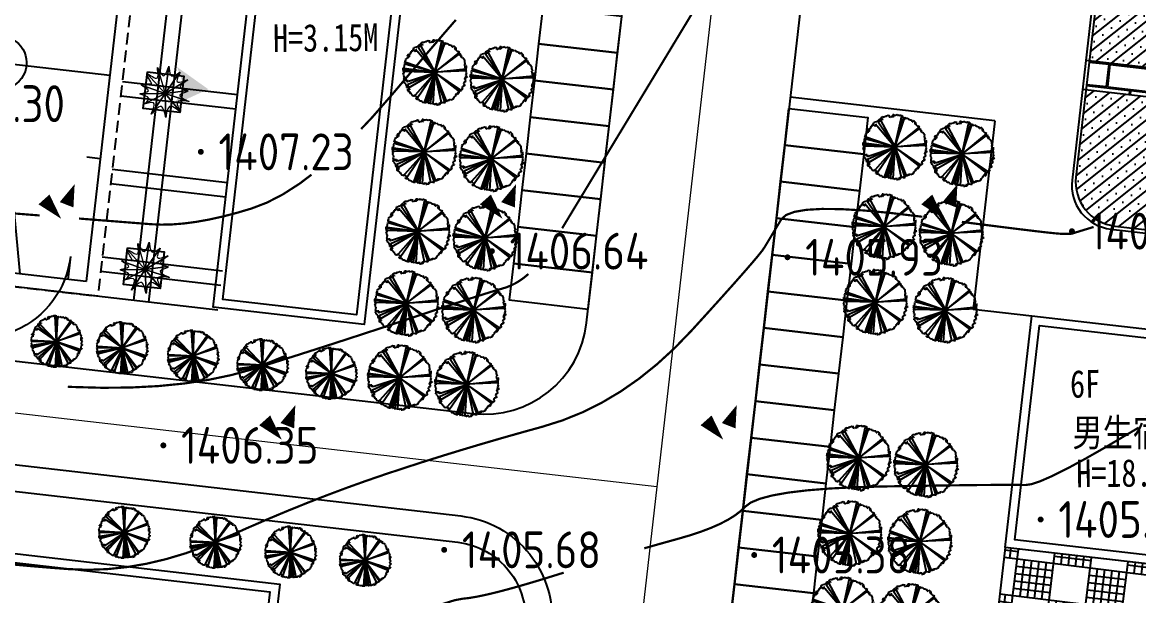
# Model space of a CAD drawing. Extents: x -2226 to 12369489, y -12501589 to 2275.
# Drawn here: x 5663888.2 to 5663964.1, y -6547861.9 to -6547823 of the extents above; entities that cross this region are included whole.
import ezdxf
from ezdxf.enums import TextEntityAlignment as Align

# ---------------------------------------------------------------- set-up
doc = ezdxf.new("R2010")
doc.units = 0
doc.header["$LTSCALE"] = 1000
doc.header["$MEASUREMENT"] = 0
doc.linetypes.add('DASHDOT2', pattern=[0.5, 0.25, -0.125, 0, -0.125])
doc.linetypes.add('DASHED', pattern=[1.2, 0.8, -0.4])
doc.layers.get('0').update_dxf_attribs({"linetype": 'CONTINUOUS'})
for name, color, linetype in [('0-road', 33, 'CONTINUOUS'), ('0-tree', 93, 'CONTINUOUS'), ('2222', 7, 'CONTINUOUS'), ('DXPM', 7, 'CONTINUOUS'), ('GN-草地', 7, 'CONTINUOUS'), ('PUB_DIM', 3, 'CONTINUOUS'), ('PUB_TEXT', 7, 'CONTINUOUS'), ('TREE', 94, 'CONTINUOUS'), ('WALL', 2, 'CONTINUOUS'), ('体育块', 117, 'CONTINUOUS'), ('停车位', 8, 'CONTINUOUS'), ('周边地形图', 8, 'CONTINUOUS'), ('灌木', 94, 'CONTINUOUS'), ('细线', 7, 'CONTINUOUS'), ('车行道', 5, 'CONTINUOUS')]:
    doc.layers.add(name, color=color, linetype=linetype)
doc.layers.add('道路红线', color=1, linetype='CONTINUOUS', lineweight=0)
doc.styles.add('HT', font='simhei.ttf', dxfattribs={"width": 0.8})
doc.styles.get("Standard").update_dxf_attribs({"font": 'GBENOR', "bigfont": 'GBCBIG'})

# ---------------------------------------------------------------- blocks, each defined once
blk = doc.blocks.new('gc090')
for points in [[(1.067, 1.447, 0, 1, 0), (0.52, 0.049, 1, 1, 0)], [(-1.016, 0.411, 1, 0, 0), (0.151, -0.902, 0, 0, 0)]]:
    blk.add_lwpolyline(points, format="xyseb")
blk = doc.blocks.new('RTTTT')
at = {"layer": 'WALL', "ltscale": 10}
for points in [[(3824289, -5828479), (3847389, -5828479), (3847389, -5859079), (3824289, -5859079), (3824289, -5844079)], [(3824289, -5829079), (3846789, -5829079), (3846789, -5858479), (3824889, -5858479), (3824889, -5844079)]]:
    blk.add_lwpolyline(points, dxfattribs=at)
blk = doc.blocks.new('SSS')
at = {"layer": '体育块', "color": 7, "linetype": 'DASHED'}
for p, q in [((4171692, -5454047), (4167957, -5483814)), ((4188361, -5456139), (4171692, -5454047)), ((4184626, -5485905), (4188361, -5456139)), ((4184626, -5485905), (4167957, -5483814)), ((4167957, -5483814), (4184626, -5485905))]:
    blk.add_line(p, q, dxfattribs=at)
at = {"layer": '体育块', "color": 7, "linetype": 'ByBlock'}
for p, q in [((4172473, -5455052), (4168962, -5483033)), ((4187356, -5456920), (4172473, -5455052)), ((4179095, -5457092), (4180435, -5457260)), ((4183845, -5484900), (4187356, -5456920)), ((4180991, -5461866), (4177419, -5461417)), ((4172320, -5463499), (4171427, -5463387)), ((4186310, -5465254), (4185417, -5465142)), ((4185601, -5470910), (4170717, -5469042)), ((4170008, -5474698), (4170901, -5474810)), ((4183998, -5476453), (4184891, -5476565)), ((4178899, -5478535), (4175327, -5478087)), ((4175883, -5482692), (4177223, -5482860)), ((4168962, -5483033), (4183845, -5484900))]:
    blk.add_line(p, q, dxfattribs=at)
at = {"layer": '体育块', "color": 7}
for p, q in [((4173517, -5456770), (4173713, -5455208)), ((4179914, -5455986), (4176938, -5455612)), ((4176938, -5455612), (4177419, -5461417)), ((4182891, -5456359), (4180991, -5461866)), ((4185920, -5458327), (4186116, -5456764)), ((4173427, -5483593), (4175327, -5478087)), ((4179380, -5484340), (4178899, -5478535)), ((4170398, -5481625), (4170202, -5483188)), ((4182801, -5483182), (4182605, -5484745))]:
    blk.add_line(p, q, dxfattribs=at)
at = {"layer": '体育块', "color": 7, "linetype": 'ByBlock'}
for centre in [(4179718, -5457549), (4176600, -5482404)]:
    blk.add_circle(centre, 225, dxfattribs=at)
at = {"layer": '体育块', "color": 7}
for centre, start, end in [((4179718, -5457549), 172.84804, 352.84804), ((4176600, -5482404), 352.84804, 172.84804)]:
    blk.add_arc(centre, 6250, start, end, dxfattribs=at)
at = {"layer": '体育块', "color": 7, "linetype": 'DASHED'}
for centre, start, end in [((4179205, -5461641), 352.84804, 172.84804), ((4177113, -5478311), 172.84804, 352.84804)]:
    blk.add_arc(centre, 1800, start, end, dxfattribs=at)
at = {"layer": '体育块', "color": 7, "linetype": 'ByBlock'}
for centre, start, end in [((4179205, -5461641), 172.84804, 352.84804), ((4178159, -5469976), 82.84804, 262.84804), ((4178159, -5469976), 262.84804, 82.84804), ((4177113, -5478311), 352.84804, 172.84804)]:
    blk.add_arc(centre, 1800, start, end, dxfattribs=at)
blk = doc.blocks.new('SEDWWWW')
blk.add_line((4001306, -5831821), (4001306, -5825461))
at = {"layer": 'WALL', "color": 6, "ltscale": 10}
for points in [[(4001786, -5832061), (4001306, -5832061), (4001306, -5825221), (4001786, -5825221)], [(4005386, -5841061), (4005386, -5861821)], [(4005586, -5841061), (4005586, -5861821)], [(4009026, -5841061), (4009026, -5847921), (4012626, -5847921), (4012626, -5854961), (4009026, -5854961), (4009026, -5861821)], [(4009226, -5841061), (4009226, -5847721), (4012826, -5847721), (4012826, -5855161), (4009226, -5855161), (4009226, -5861821)], [(4001786, -5877661), (4001306, -5877661), (4001306, -5870821), (4001786, -5870821)]]:
    blk.add_lwpolyline(points, dxfattribs=at)
at = {"layer": 'WALL', "ltscale": 10}
for points in [[(4001786, -5841061), (4038026, -5841061), (4038026, -5825221), (4001786, -5825221)], [(4002386, -5840461), (4037426, -5840461), (4037426, -5825821), (4002386, -5825821)], [(4001786, -5861821), (4038026, -5861821), (4038026, -5877661), (4001786, -5877661)], [(4002386, -5862421), (4037426, -5862421), (4037426, -5877061), (4002386, -5877061)]]:
    blk.add_lwpolyline(points, close=True, dxfattribs=at)
for points in [[(4002386, -5832061), (4005686, -5832061), (4005686, -5825821)], [(4002386, -5832661), (4006286, -5832661), (4006286, -5825821)], [(4002386, -5870221), (4006286, -5870221), (4006286, -5877061)], [(4002386, -5870821), (4005686, -5870821), (4005686, -5877061)]]:
    blk.add_lwpolyline(points, dxfattribs=at)
blk = doc.blocks.new('wqeqweq')
at = {"layer": '0-tree', "color": 76}
for p, q in [((163647, -122104), (163626, -122207)), ((163688, -122042), (163647, -122104)), ((163761, -122042), (163688, -122042)), ((163812, -122021), (163761, -122042)), ((163905, -121939), (163812, -122021)), ((163967, -121939), (163905, -121939)), ((164050, -121836), (163967, -121908)), ((163967, -121908), (163967, -121939)), ((164143, -121836), (164050, -121836)), ((164184, -121836), (164143, -121836)), ((164163, -121856), (164184, -121836)), ((164174, -121929), (164163, -121856)), ((164246, -121918), (164174, -121929)), ((164266, -121877), (164246, -121918)), ((164380, -121836), (164266, -121877)), ((164421, -121681), (164339, -121702)), ((164339, -121702), (164339, -121784)), ((164339, -121784), (164390, -121784)), ((164421, -121856), (164380, -121836)), ((164390, -121784), (164411, -121753)), ((164411, -121753), (164442, -121815)), ((164483, -121702), (164421, -121681)), ((164442, -121815), (164421, -121825)), ((164421, -121825), (164421, -121856)), ((164545, -121691), (164483, -121702)), ((164638, -121629), (164545, -121691)), ((164741, -121650), (164638, -121629)), ((164762, -121681), (164741, -121650)), ((164803, -121609), (164762, -121681)), ((164855, -121598), (164803, -121609)), ((164979, -121598), (164855, -121598)), ((165084, -123763), (164948, -121609)), ((164948, -121609), (164969, -121650)), ((164969, -121650), (165031, -121660)), ((165062, -121609), (164979, -121598)), ((165031, -121660), (165062, -121691)), ((165041, -121640), (165062, -121609)), ((165041, -121691), (165041, -121640)), ((165092, -121681), (165041, -121691)), ((165062, -121691), (165092, -121691)), ((165084, -123763), (165185, -121629)), ((165092, -121691), (165084, -123763)), ((166311, -121991), (165084, -123763)), ((165084, -123763), (166383, -122063)), ((165123, -121660), (165092, -121681)), ((165154, -121691), (165123, -121660)), ((165144, -121733), (165154, -121691)), ((165185, -121629), (165258, -121681)), ((165258, -121681), (165196, -121702)), ((165196, -121702), (165247, -121712)), ((165247, -121712), (165330, -121671)), ((165330, -121671), (165351, -121650)), ((165351, -121650), (165454, -121702)), ((165454, -121702), (165516, -121702)), ((165516, -121702), (165536, -121702)), ((165536, -121702), (165660, -121702)), ((165722, -121753), (165640, -121681)), ((165640, -121681), (165733, -121753)), ((165660, -121702), (165722, -121753)), ((165733, -121753), (165753, -121774)), ((165753, -121774), (165805, -121774)), ((165805, -121774), (165784, -121691)), ((165784, -121691), (165857, -121712)), ((165857, -121712), (165980, -121774)), ((166032, -121898), (165929, -121794)), ((165929, -121794), (165960, -121877)), ((165960, -121877), (166063, -121918)), ((165980, -121774), (166032, -121898)), ((166063, -121918), (166177, -121980)), ((166177, -121980), (166197, -121960)), ((166197, -121960), (166311, -121991)), ((166301, -122032), (166228, -121970)), ((166228, -121970), (166228, -122021)), ((166228, -122021), (166311, -122104)), ((166332, -122094), (166301, -122032)), ((166311, -122104), (166435, -122187)), ((166466, -122166), (166332, -122094)), ((166383, -122063), (166383, -122145)), ((166383, -122145), (166466, -122187)), ((163141, -122868), (163120, -122991)), ((163244, -122806), (163141, -122826)), ((163141, -122826), (163141, -122868)), ((163244, -122713), (163193, -122713)), ((163193, -122713), (163244, -122806)), ((163203, -122744), (163306, -122672)), ((163224, -122682), (163203, -122744)), ((163275, -122579), (163224, -122579)), ((163224, -122579), (163224, -122682)), ((163244, -122775), (163244, -122713)), ((163317, -122517), (163275, -122579)), ((163306, -122672), (163327, -122754)), ((163399, -122475), (163317, -122517)), ((163327, -122754), (163409, -122775)), ((163430, -122465), (163399, -122475)), ((163409, -122775), (163451, -122702)), ((163451, -122651), (163420, -122630)), ((163420, -122630), (163440, -122713)), ((163492, -122352), (163430, -122465)), ((163440, -122713), (163513, -122702)), ((163451, -122702), (163451, -122651)), ((163533, -122269), (163492, -122352)), ((163513, -122372), (163585, -122331)), ((163554, -122434), (163513, -122372)), ((163513, -122702), (165084, -123763)), ((163585, -122259), (163533, -122269)), ((163533, -122455), (163647, -122279)), ((165084, -123763), (163533, -122455)), ((163585, -122393), (163554, -122434)), ((163585, -122331), (163585, -122259)), ((163595, -122362), (163585, -122393)), ((163647, -122352), (163595, -122362)), ((163626, -122207), (163647, -122166)), ((163647, -122166), (163709, -122176)), ((163647, -122279), (165084, -123763)), ((163730, -122290), (163647, -122352)), ((163761, -122228), (163657, -122238)), ((163657, -122238), (163657, -122269)), ((163657, -122269), (163657, -122290)), ((163657, -122290), (163730, -122290)), ((163709, -122176), (163771, -122187)), ((163771, -122187), (163761, -122228)), ((166435, -122187), (166528, -122279)), ((166486, -122197), (166466, -122166)), ((166466, -122187), (166559, -122248)), ((166569, -122218), (166486, -122197)), ((166528, -122279), (166600, -122310)), ((166559, -122248), (166569, -122218)), ((166600, -122310), (166631, -122290)), ((166631, -122290), (166776, -122403)), ((166776, -122403), (166807, -122527)), ((166807, -122527), (166910, -122692)), ((166910, -122692), (166858, -122672)), ((166858, -122672), (166858, -122692)), ((166858, -122692), (166899, -122795)), ((166899, -122795), (166920, -122816)), ((166920, -122816), (166982, -122754)), ((166972, -122899), (166930, -122785)), ((167044, -122971), (166972, -122899)), ((166982, -122754), (167013, -122806)), ((167013, -122806), (167034, -122878)), ((167034, -122878), (167044, -123002)), ((162996, -123363), (162893, -123476)), ((162893, -123476), (162924, -123507)), ((162924, -123507), (162924, -123631)), ((162924, -123631), (162924, -123703)), ((162924, -123703), (162986, -123641)), ((162996, -123115), (162976, -123208)), ((162976, -123208), (162986, -123177)), ((163017, -123270), (162976, -123322)), ((162976, -123322), (162996, -123363)), ((162986, -123177), (163162, -123136)), ((162986, -123641), (165084, -123763)), ((163120, -123033), (162996, -123115)), ((163048, -123353), (163017, -123270)), ((163162, -123136), (163038, -123167)), ((163038, -123167), (163110, -123208)), ((163058, -123260), (163048, -123353)), ((163100, -123239), (163058, -123239)), ((163058, -123239), (163058, -123260)), ((163110, -123208), (163100, -123239)), ((163120, -122991), (163120, -123033)), ((165084, -123763), (167044, -122971)), ((167147, -123084), (165084, -123763)), ((167044, -123002), (167065, -123084)), ((167065, -123084), (167127, -123095)), ((167127, -123105), (167085, -123198)), ((167085, -123198), (167127, -123229)), ((167127, -123095), (167147, -123084)), ((167127, -123229), (167168, -123249)), ((167168, -123249), (167137, -123373)), ((167137, -123373), (167158, -123425)), ((167168, -123538), (167137, -123662)), ((167137, -123662), (167168, -123672)), ((167158, -123425), (167168, -123538)), ((167281, -123445), (167168, -123590)), ((167168, -123672), (167178, -123559)), ((167168, -123590), (167189, -123672)), ((167178, -123456), (167281, -123445)), ((167178, -123559), (167178, -123456)), ((167189, -123672), (167261, -123796)), ((162893, -123837), (162934, -123879)), ((162955, -124095), (162914, -124064)), ((162914, -124064), (162934, -124157)), ((162934, -123879), (162965, -123951)), ((162934, -124157), (162945, -124250)), ((162955, -123786), (162945, -123755)), ((162955, -124023), (162945, -124075)), ((162945, -124075), (162976, -124075)), ((162945, -124250), (163017, -124261)), ((165084, -123763), (162955, -123786)), ((165084, -123763), (162955, -124188)), ((162965, -123951), (162955, -123992)), ((162955, -123992), (162955, -124023)), ((162955, -124147), (162955, -124095)), ((162955, -124188), (162955, -124147)), ((162976, -124075), (165084, -123763)), ((163027, -124384), (162996, -124405)), ((162996, -124405), (163058, -124488)), ((163017, -124261), (163079, -124281)), ((163058, -124395), (163027, -124384)), ((163089, -124291), (163048, -124302)), ((163048, -124302), (163058, -124395)), ((165041, -123788), (163065, -124290)), ((163079, -124281), (163089, -124291)), ((163513, -124849), (165084, -123788)), ((165084, -123788), (163533, -125096)), ((163647, -125272), (165084, -123788)), ((165106, -123778), (164211, -125622)), ((165078, -123825), (164426, -125734)), ((165084, -123788), (164948, -125942)), ((165092, -125860), (165084, -123788)), ((165084, -123788), (165185, -125922)), ((166311, -125561), (165084, -123788)), ((165084, -123788), (166383, -125488)), ((167147, -124467), (165084, -123788)), ((165084, -123788), (167044, -124580)), ((165087, -123778), (165534, -125864)), ((165087, -123797), (166056, -125631)), ((165087, -123806), (165339, -125883)), ((167137, -124446), (167096, -124426)), ((167096, -124426), (167096, -124488)), ((167168, -124168), (167137, -124178)), ((167137, -124178), (167137, -124343)), ((167137, -124343), (167158, -124343)), ((167178, -124415), (167137, -124446)), ((167261, -123796), (167158, -123889)), ((167158, -123889), (167168, -123992)), ((167158, -124343), (167220, -124312)), ((167168, -123992), (167261, -124013)), ((167261, -124085), (167168, -124168)), ((167220, -124312), (167178, -124415)), ((167261, -124013), (167261, -124085)), ((163058, -124488), (163069, -124570)), ((163069, -124570), (163100, -124570)), ((163100, -124570), (163141, -124601)), ((163141, -124601), (163151, -124642)), ((163151, -124642), (163151, -124735)), ((163151, -124735), (163162, -124818)), ((163162, -124818), (163358, -124807)), ((163224, -124869), (163203, -124807)), ((163203, -124807), (163306, -124880)), ((163224, -124972), (163224, -124869)), ((163275, -124972), (163224, -124972)), ((163317, -125034), (163275, -124972)), ((163306, -124880), (163327, -124797)), ((163399, -125076), (163317, -125034)), ((163327, -124797), (163409, -124776)), ((163358, -124807), (163337, -124880)), ((163430, -125086), (163399, -125076)), ((163409, -124776), (163451, -124849)), ((163420, -124921), (163440, -124838)), ((163451, -124900), (163420, -124921)), ((163492, -125199), (163430, -125086)), ((163440, -124838), (163513, -124849)), ((163451, -124849), (163451, -124900)), ((163554, -125117), (163513, -125179)), ((163513, -125179), (163585, -125220)), ((163533, -125096), (163647, -125272)), ((163585, -125158), (163554, -125117)), ((163595, -125189), (163585, -125158)), ((163647, -125199), (163595, -125189)), ((166631, -125261), (166776, -125148)), ((166776, -125148), (166807, -125024)), ((166807, -125024), (166910, -124859)), ((166858, -124859), (166899, -124756)), ((166910, -124859), (166858, -124880)), ((166858, -124880), (166858, -124859)), ((166899, -124756), (166920, -124735)), ((166920, -124735), (166982, -124797)), ((166972, -124653), (166930, -124766)), ((167044, -124580), (166972, -124653)), ((166982, -124797), (167013, -124745)), ((167013, -124745), (167034, -124673)), ((167034, -124673), (167044, -124549)), ((167044, -124549), (167065, -124467)), ((167065, -124467), (167127, -124457)), ((167127, -124457), (167147, -124467)), ((163533, -125282), (163492, -125199)), ((163585, -125292), (163533, -125282)), ((163585, -125220), (163585, -125292)), ((163647, -125447), (163626, -125344)), ((163626, -125344), (163647, -125385)), ((163730, -125261), (163647, -125199)), ((163647, -125385), (163709, -125375)), ((163688, -125509), (163647, -125447)), ((163657, -125282), (163657, -125261)), ((163657, -125261), (163730, -125261)), ((163657, -125313), (163657, -125282)), ((163761, -125323), (163657, -125313)), ((163761, -125509), (163688, -125509)), ((163709, -125375), (163771, -125365)), ((163771, -125365), (163761, -125323)), ((163812, -125530), (163761, -125509)), ((163905, -125612), (163812, -125530)), ((163967, -125612), (163905, -125612)), ((163967, -125643), (163967, -125612)), ((164050, -125715), (163967, -125643)), ((164143, -125715), (164050, -125715)), ((164184, -125715), (164143, -125715)), ((164174, -125623), (164163, -125695)), ((164163, -125695), (164184, -125715)), ((164246, -125633), (164174, -125623)), ((164266, -125674), (164246, -125633)), ((164380, -125715), (164266, -125674)), ((164339, -125850), (164339, -125767)), ((164339, -125767), (164390, -125767)), ((164421, -125870), (164339, -125850)), ((164421, -125695), (164380, -125715)), ((164390, -125767), (164411, -125798)), ((164411, -125798), (164442, -125736)), ((164421, -125726), (164421, -125695)), ((164442, -125736), (164421, -125726)), ((164483, -125850), (164421, -125870)), ((164545, -125860), (164483, -125850)), ((164638, -125922), (164545, -125860)), ((164741, -125901), (164638, -125922)), ((164762, -125870), (164741, -125901)), ((164803, -125942), (164762, -125870)), ((164855, -125953), (164803, -125942)), ((164948, -125942), (164969, -125901)), ((164969, -125901), (165031, -125891)), ((165062, -125942), (164979, -125953)), ((165031, -125891), (165062, -125860)), ((165092, -125870), (165041, -125860)), ((165041, -125860), (165041, -125911)), ((165041, -125911), (165062, -125942)), ((165062, -125860), (165092, -125860)), ((165123, -125891), (165092, -125870)), ((165154, -125860), (165123, -125891)), ((165144, -125819), (165154, -125860)), ((165185, -125922), (165258, -125870)), ((165196, -125850), (165247, -125839)), ((165258, -125870), (165196, -125850)), ((165247, -125839), (165330, -125880)), ((165330, -125880), (165351, -125901)), ((165351, -125901), (165454, -125850)), ((165454, -125850), (165516, -125850)), ((165516, -125850), (165536, -125850)), ((165536, -125850), (165660, -125850)), ((165722, -125798), (165640, -125870)), ((165640, -125870), (165733, -125798)), ((165660, -125850), (165722, -125798)), ((165733, -125798), (165753, -125777)), ((165753, -125777), (165805, -125777)), ((165805, -125777), (165784, -125860)), ((165784, -125860), (165857, -125839)), ((165857, -125839), (165980, -125777)), ((166032, -125653), (165929, -125757)), ((165929, -125757), (165960, -125674)), ((165960, -125674), (166063, -125633)), ((165980, -125777), (166032, -125653)), ((166063, -125633), (166177, -125571)), ((166177, -125571), (166197, -125592)), ((166197, -125592), (166311, -125561)), ((166228, -125530), (166311, -125447)), ((166301, -125519), (166228, -125581)), ((166228, -125581), (166228, -125530)), ((166332, -125457), (166301, -125519)), ((166311, -125447), (166435, -125365)), ((166466, -125385), (166332, -125457)), ((166383, -125406), (166466, -125365)), ((166383, -125488), (166383, -125406)), ((166435, -125365), (166528, -125272)), ((166466, -125365), (166559, -125303)), ((166486, -125354), (166466, -125385)), ((166569, -125334), (166486, -125354)), ((166528, -125272), (166600, -125241)), ((166559, -125303), (166569, -125334)), ((166600, -125241), (166631, -125261)), ((164979, -125953), (164855, -125953))]:
    blk.add_line(p, q, dxfattribs=at)
for centre, radius in [((165069, -123732), 75.1), ((165078, -123769), 85.9), ((165056, -123787), 34.9), ((165106, -123778), 75.1), ((165083, -123767), 42.8)]:
    blk.add_circle(centre, radius, dxfattribs=at)
blk = doc.blocks.new('sdfasdfasdsdfasda')
at = {"layer": 'DXPM'}
h = blk.add_hatch(dxfattribs=at)
h.set_pattern_fill('SACNCR', color=60, scale=8000, angle=-6.54884, style=0)
h.paths.add_polyline_path([(6519617, -5406439), (6511899, -5405553, 0.41421), (6508576, -5408191), (6507968, -5413486), (6517177, -5414544), (6517326, -5413247), (6518816, -5413418)])
h.paths.add_polyline_path([(6518246, -5418386), (6516755, -5418215), (6516949, -5416531), (6507740, -5415473), (6507061, -5421384, 0.414217), (6509700, -5424707), (6517418, -5425593)])
h.paths.add_polyline_path([(6549229, -5412858, 0.414214), (6546591, -5409536), (6536219, -5408345), (6535418, -5415324), (6536908, -5415495), (6536759, -5416792), (6548621, -5418153)])
h.paths.add_polyline_path([(6548393, -5420140), (6536531, -5418779), (6536338, -5420463), (6534847, -5420291), (6534020, -5427499), (6544392, -5428690, 0.414214), (6547715, -5426051)])
h = blk.add_hatch(dxfattribs=at)
h.set_pattern_fill('AR-B816C', color=8, scale=200, angle=-6.54884, style=0)
h.paths.add_polyline_path([(6548860, -5418181), (6536759, -5416792), (6536908, -5415495), (6535418, -5415324), (6536246, -5408106), (6534259, -5407878), (6533431, -5415096), (6531940, -5414925), (6531792, -5416221), (6526961, -5415667), (6522144, -5415114), (6522293, -5413817), (6520803, -5413646), (6521631, -5406429), (6519644, -5406201), (6518816, -5413418), (6517326, -5413247), (6517177, -5414544), (6507968, -5413486), (6507740, -5415473), (6516949, -5416531), (6516755, -5418215), (6518246, -5418386), (6517391, -5425832), (6519378, -5426060), (6520232, -5418614), (6521723, -5418785), (6521916, -5417101), (6526733, -5417654), (6531563, -5418208), (6531370, -5419892), (6532860, -5420063), (6532006, -5427509), (6533993, -5427737), (6534847, -5420291), (6536338, -5420463), (6536531, -5418779), (6548632, -5420168)])
at = {"layer": 'DXPM', "true_color": 0xa115b7}
h = blk.add_hatch(dxfattribs=at)
h.set_pattern_fill('SACNCR', color=202, scale=8000, angle=-6.54884, style=0)
h.paths.add_polyline_path([(6534232, -5408117), (6527911, -5407391), (6521604, -5406667), (6520803, -5413646), (6522293, -5413817), (6522144, -5415114), (6526961, -5415667), (6531792, -5416221), (6531940, -5414925), (6533431, -5415096)])
h.paths.add_polyline_path([(6532860, -5420063), (6531370, -5419892), (6531563, -5418208), (6526733, -5417654), (6521916, -5417101), (6521723, -5418785), (6520232, -5418614), (6519405, -5425821), (6525712, -5426545), (6532033, -5427271)])
at = {"layer": 'DXPM', "color": 42, "flags": 128}
for points in [[(6518816, -5413418), (6519644, -5406201)], [(6520803, -5413646), (6521631, -5406429)], [(6533431, -5415096), (6534259, -5407878)], [(6535418, -5415324), (6536246, -5408106)], [(6507730, -5413459), (6517177, -5414544), (6517326, -5413247), (6518816, -5413418)], [(6520803, -5413646), (6522293, -5413817), (6522144, -5415114), (6526961, -5415667)], [(6526961, -5415667), (6531792, -5416221), (6531940, -5414925), (6533431, -5415096)], [(6518246, -5418386), (6516755, -5418215), (6516949, -5416531), (6507502, -5415446)], [(6535418, -5415324), (6536908, -5415495), (6536759, -5416792), (6548860, -5418181)], [(6526733, -5417654), (6521916, -5417101), (6521723, -5418785), (6520232, -5418614)], [(6532860, -5420063), (6531370, -5419892), (6531563, -5418208), (6526733, -5417654)], [(6517391, -5425832), (6518246, -5418386)], [(6519378, -5426060), (6520232, -5418614)], [(6548632, -5420168), (6548632, -5420168), (6536531, -5418779), (6536338, -5420463), (6534847, -5420291)], [(6532006, -5427509), (6532860, -5420063)], [(6533993, -5427737), (6534847, -5420291)]]:
    blk.add_lwpolyline(points, dxfattribs=at)
at = {"layer": '细线', "color": 62, "ltscale": 0.9}
for p, q in [((6519617, -5406439), (6511899, -5405553)), ((6527911, -5407391), (6521604, -5406667)), ((6534232, -5408117), (6527911, -5407391)), ((6546857, -5409324), (6527939, -5407153)), ((6508576, -5408191), (6507061, -5421384)), ((6546591, -5409536), (6536219, -5408345)), ((6547926, -5426317), (6549495, -5412647)), ((6548621, -5418153), (6549229, -5412858)), ((6547715, -5426051), (6548393, -5420140)), ((6509700, -5424707), (6517418, -5425593)), ((6519405, -5425821), (6525712, -5426545)), ((6525712, -5426545), (6532033, -5427271)), ((6525685, -5426784), (6544603, -5428956)), ((6534020, -5427499), (6544392, -5428690))]:
    blk.add_line(p, q, dxfattribs=at)
at = {"layer": '细线', "color": 62}
for points in [[(6511688, -5405287, 0.41421), (6508365, -5407925, 0.41421)], [(6506796, -5421596, 0.414217), (6509434, -5424918, 0.414217)]]:
    blk.add_lwpolyline(points, format="xyb", dxfattribs=at)
at = {"layer": '细线', "color": 62, "ltscale": 0.9}
for points in [[(6527939, -5407153), (6511688, -5405287)], [(6508365, -5407925), (6507795, -5412893), (6507366, -5416628), (6506796, -5421596)], [(6509434, -5424918), (6509434, -5424918), (6525685, -5426784)]]:
    blk.add_lwpolyline(points, dxfattribs=at)
for centre, start, end in [((6511557, -5408533), 83.45116, 173.45048), ((6546249, -5412516), 353.45116, 83.45116), ((6546515, -5412305), 353.45116, 83.45116), ((6510042, -5421727), 173.45048, 263.45116), ((6544734, -5425709), 263.45116, 353.45116), ((6544945, -5425975), 263.45116, 353.45116)]:
    blk.add_arc(centre, 3000, start, end, dxfattribs=at)
blk = doc.blocks.new('卫矛')
at = {"layer": 'TREE', "color": 92, "lineweight": 0}
for p, q in [((-0.493, 1.042), (-0.028, -0.054)), ((-0.028, -0.054), (0.003, 1.159)), ((0.003, 1.159), (-0.028, -0.054)), ((-0.028, -0.054), (-0.912, 0.717)), ((-0.028, -0.054), (0.52, 0.951)), ((0.52, 0.951), (-0.028, -0.054)), ((-0.028, -0.054), (0.902, 0.66)), ((0.902, 0.66), (-0.028, -0.054)), ((-0.028, -0.054), (-1.103, 0.189)), ((-1.103, 0.189), (-0.028, -0.054)), ((-0.028, -0.054), (0.968, 0.189)), ((0.968, 0.189), (-0.028, -0.054)), ((-0.028, -0.054), (-1.139, -0.205)), ((-1.139, -0.205), (-0.028, -0.054)), ((-0.028, -0.054), (-0.875, -0.618)), ((-0.875, -0.618), (-0.028, -0.054)), ((-0.028, -0.054), (-0.534, -1.033)), ((-0.534, -1.033), (-0.028, -0.054)), ((-0.028, -0.054), (0.129, -1.104)), ((0.129, -1.104), (-0.028, -0.054)), ((-0.028, -0.054), (0.738, -0.782)), ((0.738, -0.782), (-0.028, -0.054)), ((-0.028, -0.054), (1.078, -0.29)), ((1.078, -0.29), (-0.028, -0.054))]:
    blk.add_line(p, q, dxfattribs=at)
blk.add_open_spline([(-0.659, 0.305), (-0.914, 0.278), (-1.387, 0.227), (-0.445, -0.025), (-1.523, -0.251), (-0.449, -0.228), (-1.095, -0.781), (-0.227, -0.262), (-0.743, -1.474), (-0.237, -0.527), (0.043, -0.784), (0.184, -1.438), (0.053, -0.255), (1.023, -1.063), (0.231, -0.174), (1.538, -0.381), (0.253, -0.078), (1.156, 0.165), (0.771, 0.216), (0.429, 0.277), (1.269, 0.913), (0.188, 0.235), (0.705, 1.24), (0.076, 0.418), (0.009, 1.564), (-0.087, 0.342), (-0.658, 1.394), (-0.226, 0.307), (-1.121, 0.926), (-0.814, 0.513), (-0.659, 0.305)], degree=3, knots=[0, 0, 0, 0, 789.599617, 1468.1889, 2185.683253, 2966.644267, 3488.865037, 4163.95761, 5037.701018, 6009.288263, 6168.27283, 6910.292798, 7787.326321, 8694.876024, 9465.180434, 10363.141537, 11223.683602, 11903.730678, 12278.742471, 12556.868734, 13397.199445, 14216.451517, 14956.571912, 15638.779964, 16432.649257, 17243.169237, 18024.859298, 18801.328114, 19602.91567, 20418.43355, 20418.43355, 20418.43355, 20418.43355], dxfattribs=at)

msp = doc.modelspace()

# ---------------------------------------------------------------- hatches: boundary and pattern name
at = {"layer": 'GN-草地'}
h = msp.add_hatch(dxfattribs=at)
h.set_pattern_fill('LZX_PAT003', color=8, scale=4, angle=353, style=0)
h.set_pattern_definition([(353, (5657629.2998, -6541699.9984), (0.30467336, 2.4813654), []), (353, (5657629.3607, -6541699.502), (0.6093467, 4.9627308), [2.5, -2.5]), (353, (5657629.4216, -6541699.006), (0.6093467, 4.9627308), [2.5, -2.5]), (353, (5657629.4826, -6541698.5096), (0.6093467, 4.9627308), [2.5, -2.5]), (353, (5657629.5435, -6541698.0133), (0.6093467, 4.9627308), [2.5, -2.5]), (353, (5657629.6654, -6541697.0207), (0.6093467, 4.9627308), [-2.5, 2.5]), (353, (5657629.7263, -6541696.5245), (0.6093467, 4.9627308), [-2.5, 2.5]), (353, (5657629.7873, -6541696.028), (0.6093467, 4.9627308), [-2.5, 2.5]), (353, (5657629.848, -6541695.532), (0.6093467, 4.9627308), [-2.5, 2.5]), (83, (5657629.2998, -6541699.9984), (-2.4813654, 0.30467336), []), (83, (5657629.796, -6541700.0593), (-4.9627308, 0.6093467), [2.5, -2.5]), (83, (5657630.2923, -6541700.12), (-4.9627308, 0.6093467), [2.5, -2.5]), (83, (5657630.7886, -6541700.181), (-4.9627308, 0.6093467), [2.5, -2.5]), (83, (5657631.285, -6541700.242), (-4.9627308, 0.6093467), [2.5, -2.5]), (83, (5657632.2774, -6541700.364), (-4.9627308, 0.6093467), [-2.5, 2.5]), (83, (5657632.7737, -6541700.425), (-4.9627308, 0.6093467), [-2.5, 2.5]), (83, (5657633.27, -6541700.486), (-4.9627308, 0.6093467), [-2.5, 2.5]), (83, (5657633.766, -6541700.547), (-4.9627308, 0.6093467), [-2.5, 2.5])])
h.paths.add_polyline_path([(5663954.995, -6547858.648), (5663952.627, -6547879.273), (5663981.239, -6547882.558), (5663981.999, -6547875.941), (5663978.422, -6547875.53), (5663979.271, -6547868.139), (5663982.848, -6547868.55), (5663983.607, -6547861.933)])
at = {"layer": 'PUB_DIM'}
msp.add_hatch(color=256, dxfattribs=at).paths.add_polyline_path([(5663899.206, -6547827.377), (5663898.47, -6547828.612), (5663900.832, -6547827.531), (5663898.714, -6547826.026)])

# ---------------------------------------------------------------- linework, layer by layer
at = {"color": 2}
for points in [[(5663904.568, -6547812.687), (5663914.84, -6547813.867), (5663911.437, -6547843.512), (5663901.165, -6547842.333)], [(5663905.095, -6547813.352), (5663914.176, -6547814.394), (5663910.909, -6547842.848), (5663901.829, -6547841.805)]]:
    msp.add_lwpolyline(points, close=True, dxfattribs=at)
at = {"color": 7}
msp.add_lwpolyline([(5663901.484, -6547842.53), (5663866.506, -6547838.515)], dxfattribs=at)
at = {"layer": '0-road', "linetype": 'Continuous', "ltscale": 5}
msp.add_line((5663954.296, -6547829.668), (5663940.387, -6547828.071), dxfattribs=at)
for points in [[(5663895.771, -6547841.875), (5663899.784, -6547806.914)], [(5663900.778, -6547807.028), (5663896.764, -6547841.989)], [(5663894.993, -6547826.999), (5663902.822, -6547827.897)], [(5663902.708, -6547828.891), (5663894.879, -6547827.992)], [(5663954.296, -6547829.668), (5663952.828, -6547842.456), (5663956.802, -6547842.912)], [(5663894.309, -6547832.96), (5663902.137, -6547833.858)], [(5663902.023, -6547834.852), (5663894.195, -6547833.953)], [(5663893.625, -6547838.92), (5663901.791, -6547839.858)], [(5663901.677, -6547840.851), (5663893.511, -6547839.914)]]:
    msp.add_lwpolyline(points, dxfattribs=at)
at = {"layer": '2222', "flags": 128}
for points in [[(5663896.694, -6547826.352), (5663899.178, -6547826.638), (5663898.893, -6547829.121), (5663896.409, -6547828.836)], [(5663895.354, -6547838.296), (5663897.838, -6547838.581), (5663897.553, -6547841.065), (5663895.069, -6547840.78)]]:
    msp.add_lwpolyline(points, close=True, dxfattribs=at)
at = {"layer": '停车位', "color": 8}
for points in [[(5663928.938, -6547822.586), (5663923.573, -6547821.97), (5663923.288, -6547824.454), (5663928.653, -6547825.07)], [(5663928.653, -6547825.07), (5663923.288, -6547824.454), (5663923.003, -6547826.938), (5663928.368, -6547827.554)], [(5663928.368, -6547827.554), (5663923.003, -6547826.938), (5663922.718, -6547829.422), (5663928.083, -6547830.037)], [(5663940.299, -6547828.839), (5663945.664, -6547829.455), (5663945.379, -6547831.938), (5663940.014, -6547831.322)], [(5663928.083, -6547830.037), (5663922.718, -6547829.422), (5663922.433, -6547831.905), (5663927.797, -6547832.521)], [(5663940.014, -6547831.322), (5663945.379, -6547831.938), (5663945.093, -6547834.422), (5663939.729, -6547833.806)], [(5663940.014, -6547831.322), (5663945.379, -6547831.938), (5663945.093, -6547834.422), (5663939.729, -6547833.806)], [(5663927.797, -6547832.521), (5663922.433, -6547831.905), (5663922.147, -6547834.389), (5663927.512, -6547835.005)], [(5663927.797, -6547832.521), (5663922.433, -6547831.905), (5663922.147, -6547834.389), (5663927.512, -6547835.005)], [(5663927.512, -6547835.005), (5663922.147, -6547834.389), (5663921.862, -6547836.873), (5663927.227, -6547837.488)], [(5663939.729, -6547833.806), (5663945.093, -6547834.422), (5663944.808, -6547836.906), (5663939.444, -6547836.29)], [(5663939.444, -6547836.29), (5663944.808, -6547836.906), (5663944.523, -6547839.389), (5663939.158, -6547838.773)], [(5663927.227, -6547837.488), (5663921.862, -6547836.873), (5663921.577, -6547839.356), (5663926.942, -6547839.972)], [(5663939.158, -6547838.773), (5663944.523, -6547839.389), (5663944.238, -6547841.873), (5663938.873, -6547841.257)], [(5663926.942, -6547839.972), (5663921.577, -6547839.356), (5663921.292, -6547841.84), (5663926.657, -6547842.456)], [(5663938.873, -6547841.257), (5663944.238, -6547841.873), (5663943.953, -6547844.357), (5663938.588, -6547843.741)], [(5663938.873, -6547841.257), (5663944.238, -6547841.873), (5663943.953, -6547844.357), (5663938.588, -6547843.741)], [(5663938.588, -6547843.741), (5663943.953, -6547844.357), (5663943.668, -6547846.84), (5663938.303, -6547846.224)], [(5663938.303, -6547846.224), (5663943.668, -6547846.84), (5663943.383, -6547849.324), (5663938.018, -6547848.708)], [(5663938.018, -6547848.708), (5663943.383, -6547849.324), (5663943.098, -6547851.808), (5663937.733, -6547851.192)], [(5663937.733, -6547851.192), (5663943.098, -6547851.808), (5663942.812, -6547854.291), (5663937.448, -6547853.676)], [(5663937.733, -6547851.192), (5663943.098, -6547851.808), (5663942.812, -6547854.291), (5663937.448, -6547853.676)], [(5663937.448, -6547853.676), (5663942.812, -6547854.291), (5663942.527, -6547856.775), (5663937.163, -6547856.159)], [(5663937.163, -6547856.159), (5663942.527, -6547856.775), (5663942.242, -6547859.259), (5663936.877, -6547858.643)], [(5663936.877, -6547858.643), (5663942.242, -6547859.259), (5663941.957, -6547861.742), (5663936.592, -6547861.127)], [(5663936.592, -6547861.127), (5663941.957, -6547861.742), (5663941.672, -6547864.226), (5663936.307, -6547863.61)], [(5663936.592, -6547861.127), (5663941.957, -6547861.742), (5663941.672, -6547864.226), (5663936.307, -6547863.61)]]:
    msp.add_lwpolyline(points, close=True, dxfattribs=at)
at = {"layer": '周边地形图', "const_width": 0.15}
for points in [[(5663924.883, -6547836.975), (5663934.359, -6547821.327)], [(5663911.221, -6547830.234), (5663911.971, -6547829.443), (5663913.31, -6547827.913), (5663914.602, -6547826.387), (5663915.757, -6547825.03), (5663916.776, -6547823.842), (5663917.66, -6547822.823)], [(5663892.05, -6547836.312), (5663893.124, -6547836.397), (5663894.292, -6547836.488), (5663895.32, -6547836.569), (5663896.208, -6547836.638), (5663896.956, -6547836.697), (5663897.657, -6547836.726), (5663898.4, -6547836.709), (5663899.187, -6547836.646), (5663900.017, -6547836.536), (5663900.891, -6547836.38), (5663901.807, -6547836.177), (5663902.767, -6547835.927), (5663903.771, -6547835.631), (5663904.817, -6547835.231), (5663905.905, -6547834.67), (5663907.034, -6547833.947), (5663907.847, -6547833.334)], [(5663873.023, -6547835.629), (5663874.828, -6547835.593), (5663877.068, -6547835.575), (5663879.227, -6547835.587), (5663881.306, -6547835.627), (5663883.304, -6547835.696), (5663885.221, -6547835.793), (5663887.057, -6547835.92), (5663888.784, -6547836.056), (5663889.367, -6547836.102)], [(5663887.571, -6547859.798), (5663888.825, -6547859.912), (5663890.09, -6547860.018), (5663891.367, -6547860.113), (5663892.657, -6547860.159), (5663893.962, -6547860.114), (5663895.281, -6547859.978), (5663896.616, -6547859.752), (5663897.965, -6547859.435), (5663899.329, -6547859.027), (5663900.708, -6547858.528), (5663902.102, -6547857.939), (5663903.496, -6547857.317), (5663904.875, -6547856.721), (5663906.239, -6547856.151), (5663907.588, -6547855.606), (5663908.922, -6547855.087), (5663910.241, -6547854.593), (5663911.546, -6547854.125), (5663912.835, -6547853.683), (5663914.124, -6547853.257), (5663915.426, -6547852.837), (5663916.743, -6547852.424), (5663918.073, -6547852.016), (5663919.417, -6547851.615), (5663920.775, -6547851.22), (5663922.147, -6547850.831), (5663923.533, -6547850.448), (5663924.91, -6547850.014), (5663926.256, -6547849.47), (5663927.571, -6547848.818), (5663928.855, -6547848.056), (5663930.108, -6547847.185), (5663931.33, -6547846.204), (5663932.521, -6547845.114), (5663933.681, -6547843.916), (5663934.76, -6547842.731), (5663935.707, -6547841.684), (5663936.523, -6547840.774), (5663937.206, -6547840.002), (5663937.758, -6547839.367), (5663938.179, -6547838.871), (5663938.467, -6547838.511), (5663938.624, -6547838.289), (5663938.722, -6547838.125), (5663938.833, -6547837.94), (5663938.958, -6547837.732), (5663939.096, -6547837.502), (5663939.247, -6547837.25), (5663939.412, -6547836.976), (5663939.59, -6547836.68), (5663939.782, -6547836.361), (5663940.104, -6547836.071), (5663940.673, -6547835.857), (5663941.488, -6547835.719), (5663942.551, -6547835.658), (5663943.861, -6547835.673), (5663945.417, -6547835.765), (5663947.221, -6547835.934), (5663949.271, -6547836.179), (5663949.367, -6547836.191)], [(5663952.05, -6547836.539), (5663953.123, -6547836.677), (5663954.678, -6547836.874), (5663955.985, -6547837.037), (5663957.045, -6547837.165), (5663957.857, -6547837.259), (5663958.422, -6547837.318), (5663958.739, -6547837.343), (5663958.921, -6547837.349), (5663959.082, -6547837.353), (5663959.222, -6547837.354), (5663959.341, -6547837.352), (5663959.438, -6547837.348), (5663959.514, -6547837.34), (5663959.568, -6547837.331), (5663959.601, -6547837.318), (5663959.803, -6547837.251), (5663960.363, -6547837.079), (5663961.005, -6547836.885)], [(5663891.286, -6547847.727), (5663891.608, -6547847.747), (5663893.65, -6547847.802), (5663895.595, -6547847.782), (5663897.444, -6547847.685), (5663899.196, -6547847.512), (5663900.852, -6547847.262), (5663902.412, -6547846.936), (5663903.874, -6547846.534), (5663905.28, -6547846.094), (5663906.666, -6547845.657), (5663908.034, -6547845.222), (5663909.384, -6547844.789), (5663910.714, -6547844.357), (5663912.026, -6547843.929), (5663913.319, -6547843.502), (5663914.594, -6547843.077), (5663915.798, -6547842.675), (5663916.882, -6547842.315), (5663917.844, -6547841.999), (5663918.685, -6547841.725), (5663919.405, -6547841.495), (5663920.004, -6547841.307), (5663920.482, -6547841.162), (5663920.839, -6547841.06), (5663921.131, -6547840.967), (5663921.418, -6547840.852), (5663921.697, -6547840.713), (5663921.97, -6547840.551), (5663922.237, -6547840.366), (5663922.496, -6547840.157), (5663922.587, -6547840.075)], [(5663930.465, -6547858.701), (5663930.908, -6547858.573), (5663931.835, -6547858.311), (5663932.721, -6547858.066), (5663933.55, -6547857.826), (5663934.306, -6547857.576), (5663934.989, -6547857.317), (5663935.6, -6547857.049), (5663936.137, -6547856.772), (5663936.602, -6547856.485), (5663936.994, -6547856.19), (5663937.313, -6547855.885), (5663937.708, -6547855.592), (5663938.328, -6547855.334), (5663939.173, -6547855.11), (5663940.243, -6547854.92), (5663941.537, -6547854.764), (5663943.057, -6547854.642), (5663944.801, -6547854.554), (5663946.77, -6547854.5), (5663948.742, -6547854.466), (5663950.493, -6547854.439), (5663952.025, -6547854.418), (5663953.336, -6547854.403), (5663954.426, -6547854.394), (5663955.297, -6547854.391), (5663955.947, -6547854.394), (5663956.377, -6547854.404), (5663956.795, -6547854.343), (5663957.412, -6547854.133), (5663958.226, -6547853.776), (5663959.237, -6547853.271), (5663960.446, -6547852.618), (5663961.853, -6547851.816), (5663964.072, -6547850.504)], [(5663900.34, -6547870.022), (5663901.879, -6547869.269), (5663903.975, -6547868.254), (5663906.363, -6547867.104), (5663908.764, -6547865.961), (5663910.898, -6547864.968), (5663912.766, -6547864.122), (5663914.367, -6547863.426), (5663915.701, -6547862.877), (5663916.769, -6547862.478), (5663917.57, -6547862.227), (5663918.104, -6547862.125), (5663918.555, -6547862.075), (5663919.105, -6547861.982), (5663919.753, -6547861.846), (5663920.501, -6547861.666), (5663921.348, -6547861.442), (5663922.294, -6547861.176), (5663923.339, -6547860.865), (5663924.484, -6547860.512), (5663924.989, -6547860.354)]]:
    msp.add_lwpolyline(points, dxfattribs=at)
at = {"layer": '周边地形图', "const_width": 0.2, "flags": 128}
for points in [[(5663900.225, -6547831.784, 1), (5663900.425, -6547831.784, 1)], [(5663959.433, -6547837.169, 1), (5663959.633, -6547837.169, 1)], [(5663920.011, -6547838.525, 1), (5663920.211, -6547838.525, 1)], [(5663940.103, -6547838.942, 1), (5663940.303, -6547838.942, 1)], [(5663897.679, -6547851.713, 1), (5663897.879, -6547851.713, 1)], [(5663957.307, -6547856.744, 1), (5663957.507, -6547856.744, 1)], [(5663916.769, -6547858.804, 1), (5663916.969, -6547858.804, 1)], [(5663937.838, -6547859.155, 1), (5663938.038, -6547859.155, 1)]]:
    msp.add_lwpolyline(points, format="xyb", close=True, dxfattribs=at)
at = {"layer": '细线', "color": 7}
msp.add_lwpolyline([(5663954.995, -6547858.648), (5663952.627, -6547879.273), (5663981.239, -6547882.558), (5663981.999, -6547875.941), (5663978.422, -6547875.53), (5663979.271, -6547868.139), (5663982.848, -6547868.55), (5663983.607, -6547861.933)], close=True, dxfattribs=at)
at = {"layer": '车行道', "color": 5}
for p, q in [((5663926.549, -6547843.395), (5663936.459, -6547757.072)), ((5663872.6, -6547844.247), (5663918.796, -6547849.551))]:
    msp.add_line(p, q, dxfattribs=at)
msp.add_lwpolyline([(5663934.568, -6547940.141), (5664062.571, -6547954.835, 0.414214), (5664070.324, -6547948.679), (5664090.293, -6547774.732, 0.414214), (5664084.137, -6547766.979), (5663956.133, -6547752.284, 0.414214), (5663948.381, -6547758.44), (5663928.412, -6547932.388, 0.414214)], format="xyb", close=True, dxfattribs=at)
msp.add_lwpolyline([(5663783.349, -6547968.479), (5663796.989, -6547849.659, -0.414214), (5663804.742, -6547843.503), (5663917.998, -6547856.505, -0.414214), (5663924.154, -6547864.258), (5663910.514, -6547983.077)], format="xyb", dxfattribs=at)
at = {"layer": '车行道', "color": 95}
msp.add_lwpolyline([(5663797.37, -6547862.128), (5663798.777, -6547849.865, -0.414214), (5663804.537, -6547845.292), (5663917.793, -6547858.293, -0.414214), (5663922.366, -6547864.052), (5663919.63, -6547887.881)], format="xyb", dxfattribs=at)
at = {"layer": '车行道', "color": 5}
msp.add_arc((5663919.595, -6547842.596), 7, 263.45118, 353.45118, dxfattribs=at)
at = {"layer": '道路红线', "linetype": 'DASHDOT2', "ltscale": 25}
msp.add_line((5663943.617, -6547747.324), (5663916.474, -6547983.762), dxfattribs=at)
msp.add_lwpolyline([(5663792.226, -6547838.544), (5663931.312, -6547854.511)], dxfattribs=at)

# ---------------------------------------------------------------- block references
at = {"yscale": 0.001000000163912773, "zscale": 0.001}
for name, p, xscale, rotation in [('SSS', (5669241.53, -6543501.005), -0.0009999997529051565, 346.2991739554628), ('SEDWWWW', (5668632.846, -6542516.237), -0.00100000027785459, 353.4511819773909), ('RTTTT', (5660748.143, -6541631.888), 0.00100000027785459, 353.4511819773911)]:
    msp.add_blockref(name, p, dxfattribs=dict(at, xscale=xscale, rotation=rotation))
at = {"layer": '0-road', "xscale": 0.001000000166595089, "yscale": 0.001000000163912773, "zscale": 0.001, "rotation": 344.1109033466107}
for p in [(5663791.348, -6547662.15), (5663795.916, -6547662.607), (5663790.622, -6547667.549), (5663822.61, -6547667.221), (5663795.19, -6547668.006), (5663827.178, -6547667.678), (5663821.884, -6547672.62), (5663790.194, -6547672.942), (5663794.762, -6547673.399), (5663826.452, -6547673.077), (5663789.422, -6547677.83), (5663821.281, -6547677.751), (5663793.99, -6547678.287), (5663826.04, -6547678.299), (5663788.949, -6547682.866), (5663793.517, -6547683.323), (5663820.152, -6547688.328), (5663824.72, -6547688.785), (5663819.55, -6547693.459), (5663824.309, -6547694.006), (5663819.072, -6547698.627), (5663823.64, -6547699.084)]:
    msp.add_blockref('wqeqweq', p, dxfattribs=at)
at = {"layer": '0-road', "xscale": 0.0007999995723366737, "yscale": 0.0007999995723366737, "zscale": 0.001}
for p in [(5663758.459, -6547745.649), (5663762.913, -6547746.073), (5663767.736, -6547746.627), (5663772.457, -6547747.229), (5663777.131, -6547747.812), (5663763.061, -6547758.607), (5663769.259, -6547759.279), (5663774.36, -6547759.947), (5663779.432, -6547760.513)]:
    msp.add_blockref('wqeqweq', p, dxfattribs=at)
at = {"layer": '周边地形图', "color": 8, "zscale": 0.001}
for p in [(5663890.683, -6547835.425), (5663920.683, -6547835.425), (5663950.683, -6547835.425), (5663905.683, -6547850.425), (5663935.683, -6547850.425)]:
    msp.add_blockref('gc090', p, dxfattribs=at)
at = {"layer": '灌木', "color": 0, "xscale": 1.534656276695139, "yscale": 1.534656276926398, "zscale": 0.001, "rotation": 353.4511615179222}
for p in [(5663897.947, -6547827.742), (5663896.607, -6547839.686)]:
    msp.add_blockref('卫矛', p, dxfattribs=at)
at = {"layer": '细线', "color": 7, "xscale": 0.001000000163912773, "yscale": 0.001000000163912773, "zscale": 0.001}
msp.add_blockref('sdfasdfasdsdfasda', (5657452.742, -6542412.11), dxfattribs=at)

# ---------------------------------------------------------------- texts
at = {"layer": 'PUB_TEXT', "style": 'HT', "width": 0.8}
for s, p in [('H=3.15M', (5663905.245, -6547825.005)), ('H=18.45M', (5663959.839, -6547854.556))]:
    msp.add_text(s, height=1.8776, rotation=0.60315, dxfattribs=at).set_placement(p)
at = {"layer": 'PUB_TEXT', "color": 7, "style": 'HT', "width": 0.8}
msp.add_text('6F', height=1.8776, rotation=0.60315, dxfattribs=at).set_placement((5663959.414, -6547848.48))
msp.add_text('男生宿舍', height=1.8776, dxfattribs=at).set_placement((5663959.57, -6547851.782))
at = {"layer": '周边地形图'}
for s, p in [('1407.30', (5663881.89, -6547828.514)), ('1407.23', (5663901.525, -6547831.784)), ('1406.01', (5663960.733, -6547837.169)), ('1406.64', (5663921.311, -6547838.525)), ('1405.93', (5663941.403, -6547838.942)), ('1406.35', (5663898.979, -6547851.713)), ('1405.43', (5663958.607, -6547856.744)), ('1405.68', (5663918.069, -6547858.804)), ('1405.38', (5663939.138, -6547859.155))]:
    msp.add_text(s, height=2.5, dxfattribs=at).set_placement(p, align=Align.MIDDLE_LEFT)

doc.saveas('drawing.dxf')
